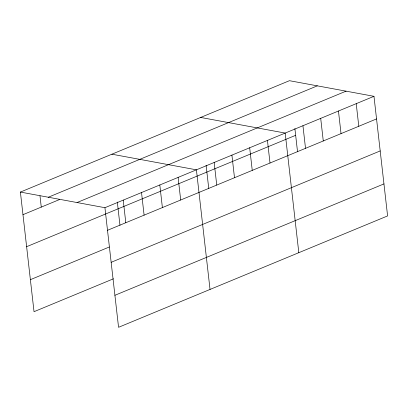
<?xml version="1.0" encoding="UTF-8"?>
<svg xmlns="http://www.w3.org/2000/svg" width="408" height="408" viewBox="0 0 408 408"><rect width="100%" height="100%" fill="white"/><g stroke="black" fill="none" stroke-linecap="round" stroke-linejoin="round"><path stroke-width="0.61" d="M20.4 192.076L289.44 80.692L373.973 96.314L387.6 215.924L118.56 327.308L104.933 207.697L20.4 192.076L34.027 311.686L113.495 278.786M48.297 197.232L317.332 85.843M22.976 214.679L59.563 199.532M77.036 202.541L346.076 91.157M104.933 207.697L373.973 96.314M26.622 246.692L295.662 135.308M107.508 230.301L376.548 118.917M30.381 279.674L109.278 247.013M111.154 262.313L380.195 150.929M114.913 295.295L383.954 183.911M200.654 117.448L285.187 133.069L298.819 252.679M111.874 154.204L196.406 169.825L210.033 289.44M356.215 103.663L358.79 126.266M338.456 111.012L341.032 133.62M320.703 118.366L323.279 140.969M302.945 125.715L305.521 148.323M294.887 128.535L297.539 151.802M267.434 140.418L270.009 163.027M249.676 147.773L252.251 170.376M231.917 155.122L234.493 177.73M214.164 162.476L216.74 185.079M206.106 165.291L208.758 188.557M178.112 177.398L180.688 200.007M159.819 184.972L162.394 207.58M141.525 192.55L144.101 215.154M123.226 200.124L125.802 222.727M117.326 202.052L119.972 225.313M39.984 195.804L41.269 207.106"/></g></svg>
